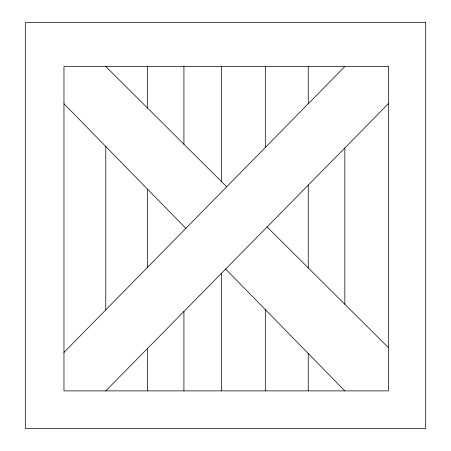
<?xml version="1.0" encoding="UTF-8"?>
<svg xmlns="http://www.w3.org/2000/svg" width="451" height="451" viewBox="0 0 451 451"><rect width="100%" height="100%" fill="white"/><g stroke="black" fill="none" stroke-linecap="round" stroke-linejoin="round"><path stroke-width="0.68" d="M63.963 352.445L344.835 66.511M105.782 390.887L388.339 103.747M105.782 66.511L226.695 186.782M267.093 226.96L388.339 347.563M63.963 103.747L185.851 228.358M225.663 269.061L344.835 390.887M344.835 147.956L344.835 304.29M308.258 66.511L308.258 103.747M308.258 185.124L308.258 267.911M308.258 353.494L308.258 390.887M265.318 66.511L265.318 147.46M265.318 309.595L265.318 390.887M221.424 66.511L221.424 181.539M221.424 273.368L221.424 390.887M183.923 66.511L183.923 144.235M183.923 311.478L183.923 390.887M147.607 66.511L147.607 108.11M147.607 189.257L147.607 267.296M147.607 348.386L147.607 390.887M105.782 146.502L105.782 309.871M425.699 22.55L25.301 22.55L25.301 428.45L425.699 428.45L425.699 22.55M388.339 66.511L63.963 66.511L63.963 390.887L388.339 390.887L388.339 66.511"/></g></svg>
